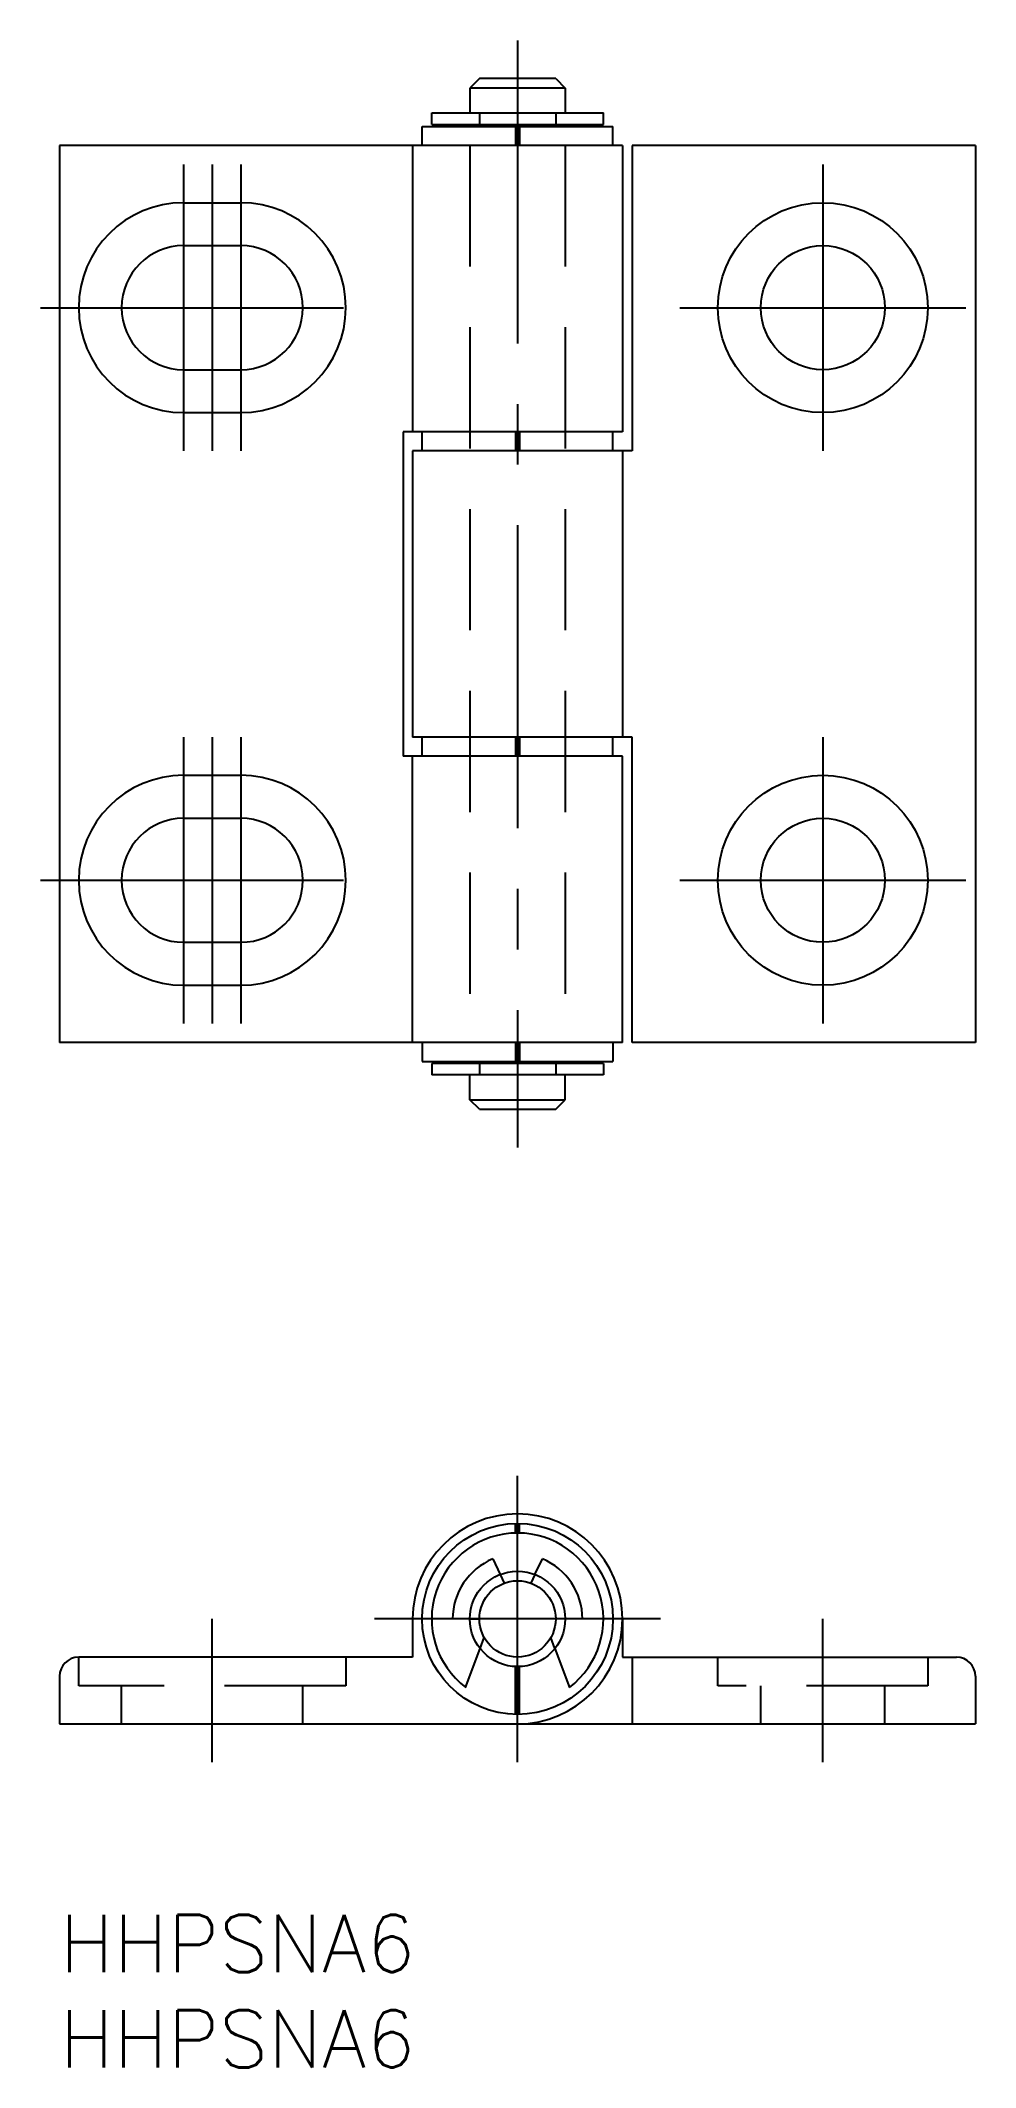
# Model space of a CAD drawing. Extents: x -1 to 48, y -8 to 98.
import ezdxf

# ---------------------------------------------------------------- set-up
doc = ezdxf.new("R2010")
doc.units = 0
doc.header["$LTSCALE"] = 0.5
doc.linetypes.add('CENTER', pattern=[50.8, 31.75, -6.35, 6.35, -6.35])
doc.linetypes.add('DASHED', pattern=[19.05, 12.7, -6.35])
for name, color, linetype in [('MSM_CENTER', 1, 'CENTER'), ('MSM_CONTINUOUS', 7, 'CONTINUOUS'), ('MSM_DASHED', 4, 'DASHED'), ('MSM_PART_NUMBER', 7, 'CONTINUOUS')]:
    doc.layers.add(name, color=color, linetype=linetype)
doc.styles.get("Standard").update_dxf_attribs({"font": 'txt.shx', "height": 3, "bigfont": 'bigfont.shx'})

# ---------------------------------------------------------------- blocks, each defined once
blk = doc.blocks.new('*U25')
at = {"layer": 'MSM_PART_NUMBER'}
blk.add_text('HHPSNA6', height=3, dxfattribs=at).set_placement((0, -3))
blk = doc.blocks.new('*U26')
at = {"layer": 'MSM_PART_NUMBER'}
blk.add_text('HHPSNA6', height=3, dxfattribs=at).set_placement((0, -8))

msp = doc.modelspace()

# ---------------------------------------------------------------- linework, layer by layer
at = {"layer": 'MSM_CENTER'}
for p, q in [((24, 98.2), (24, 40.2)), ((6.5, 91.7), (6.5, 76.7)), ((8, 91.7), (8, 76.7)), ((9.5, 91.7), (9.5, 76.7)), ((40, 91.7), (40, 76.7)), ((-1, 84.2), (17, 84.2)), ((32.5, 84.2), (47.5, 84.2)), ((6.5, 61.7), (6.5, 46.7)), ((8, 61.7), (8, 46.7)), ((9.5, 61.7), (9.5, 46.7)), ((40, 61.7), (40, 46.7)), ((-1, 54.2), (17, 54.2)), ((32.5, 54.2), (47.5, 54.2)), ((24, 8), (24, 23)), ((8, 8), (8, 15.5)), ((31.5, 15.5), (16.5, 15.5)), ((40, 8), (40, 15.5))]:
    msp.add_line(p, q, dxfattribs=at)
at = {"layer": 'MSM_CONTINUOUS'}
for p, q in [((22, 96.2), (21.5, 95.7)), ((21.5, 95.7), (21.5, 94.4)), ((26.5, 95.7), (21.5, 95.7)), ((26, 96.2), (22, 96.2)), ((26, 96.2), (26.5, 95.7)), ((26.5, 95.7), (26.5, 94.4)), ((19, 92.7), (19, 93.7)), ((19, 93.7), (29, 93.7)), ((19.5, 93.8), (19.5, 94.4)), ((19.5, 94.4), (28.5, 94.4)), ((19.5, 93.8), (28.5, 93.8)), ((21.5, 93.7), (21.5, 93.8)), ((23.9, 93.7), (23.9, 92.7)), ((24.1, 93.7), (24.1, 92.7)), ((26.5, 93.7), (26.5, 93.8)), ((28.5, 93.8), (28.5, 94.4)), ((29, 92.7), (29, 93.7)), ((0, 92.7), (0, 45.7)), ((29.5, 92.7), (0, 92.7)), ((18.5, 92.7), (18.5, 77.7)), ((29.5, 92.7), (29.5, 77.7)), ((48, 92.7), (30, 92.7)), ((30, 92.7), (30, 76.7)), ((48, 92.7), (48, 45.7)), ((6.5, 89.7), (9.5, 89.7)), ((6.5, 87.45), (9.5, 87.45)), ((6.5, 80.95), (9.5, 80.95)), ((6.5, 78.7), (9.5, 78.7)), ((18, 77.7), (18, 60.7)), ((29.5, 77.7), (18, 77.7)), ((19, 76.7), (19, 77.7)), ((23.9, 77.69), (23.9, 76.69)), ((24.1, 77.69), (24.1, 76.69)), ((29, 76.7), (29, 77.7)), ((18.5, 76.7), (18.5, 61.7)), ((30, 76.7), (18.5, 76.7)), ((29.5, 76.7), (29.5, 61.7)), ((30, 61.7), (18.5, 61.7)), ((19, 60.7), (19, 61.7)), ((23.9, 61.7), (23.9, 60.7)), ((24.1, 61.7), (24.1, 60.7)), ((29, 60.7), (29, 61.7)), ((30, 45.7), (30, 61.7)), ((29.5, 60.7), (18, 60.7)), ((18.5, 45.7), (18.5, 60.7)), ((29.5, 45.7), (29.5, 60.7)), ((6.5, 59.7), (9.5, 59.7)), ((6.5, 57.45), (9.5, 57.45)), ((6.5, 50.95), (9.5, 50.95)), ((6.5, 48.7), (9.5, 48.7)), ((29.5, 45.7), (0, 45.7)), ((19, 45.7), (19, 44.7)), ((23.9, 45.7), (23.9, 44.7)), ((24.1, 45.7), (24.1, 44.7)), ((29, 45.7), (29, 44.7)), ((48, 45.7), (30, 45.7)), ((19, 44.7), (29, 44.7)), ((21.5, 44.6), (21.5, 44.7)), ((26.5, 44.6), (26.5, 44.7)), ((19.5, 44.6), (19.5, 44)), ((28.5, 44.6), (19.5, 44.6)), ((28.5, 44), (19.5, 44)), ((21.5, 42.7), (21.5, 44)), ((26.5, 42.7), (26.5, 44)), ((28.5, 44.6), (28.5, 44)), ((22, 42.2), (21.5, 42.7)), ((21.5, 42.7), (26.5, 42.7)), ((26, 42.2), (26.5, 42.7)), ((22, 42.2), (26, 42.2)), ((23.9, 20), (23.9, 20.5)), ((24.1, 20), (24.1, 20.5)), ((22.7, 18.64), (23.09, 17.83)), ((24.91, 17.83), (25.3, 18.64)), ((18.5, 15.5), (18.5, 13.5)), ((21.5, 15.5), (20.6, 15.5)), ((27.4, 15.5), (26.5, 15.5)), ((29.5, 15.5), (29.5, 13.5)), ((21.28, 11.91), (22.04, 13.95)), ((25.96, 13.95), (26.72, 11.91)), ((18.5, 13.5), (1, 13.5)), ((23.9, 10.5), (23.9, 13)), ((24.1, 10.5), (24.1, 13)), ((29.5, 13.5), (47, 13.5)), ((30, 13.5), (30, 10)), ((0, 12.5), (0, 10)), ((48, 12.5), (48, 10)), ((0, 10), (48, 10))]:
    msp.add_line(p, q, dxfattribs=at)
for centre, radius in [((40, 84.2), 5.5), ((40, 84.2), 3.25), ((40, 54.2), 5.5), ((40, 54.2), 3.25), ((24, 15.5), 5), ((24, 15.5), 2.5), ((24, 15.5), 2)]:
    msp.add_circle(centre, radius, dxfattribs=at)
for centre, radius, start, end in [((6.5, 84.2), 5.5, 90, 270), ((9.5, 84.2), 5.5, 270, 90), ((6.5, 84.2), 3.25, 90, 270), ((9.5, 84.2), 3.25, 270, 90), ((6.5, 54.2), 5.5, 90, 270), ((9.5, 54.2), 5.5, 270, 90), ((6.5, 54.2), 3.25, 90, 270), ((9.5, 54.2), 3.25, 270, 90), ((24, 15.5), 5.5, 270, 180), ((24, 15.5), 4.5, 307.1631, 232.8369), ((24, 15.5), 3.4, 112.4795, 180), ((24, 15.5), 3.4, 0, 67.5205), ((1, 12.5), 1, 90, 180), ((47, 12.5), 1, 360, 90)]:
    msp.add_arc(centre, radius, start, end, dxfattribs=at)
at = {"layer": 'MSM_DASHED'}
for p, q in [((22, 94.4), (22, 93.8)), ((26, 94.4), (26, 93.8)), ((21.5, 92.7), (21.5, 45.7)), ((26.5, 92.7), (26.5, 45.7)), ((22, 44.6), (22, 44)), ((26, 44.6), (26, 44)), ((23.09, 17.83), (23.3, 17.37)), ((24.91, 17.83), (24.7, 17.37)), ((21.5, 15.5), (22, 15.5)), ((26.5, 15.5), (26, 15.5)), ((22.04, 13.95), (22.25, 14.53)), ((25.96, 13.95), (25.75, 14.53)), ((1, 12), (1, 13.5)), ((15, 13.5), (15, 12)), ((34.5, 12), (34.5, 13.5)), ((45.5, 13.5), (45.5, 12)), ((15, 12), (1, 12)), ((3.25, 10), (3.25, 12)), ((12.75, 10), (12.75, 12)), ((45.5, 12), (34.5, 12)), ((36.75, 10), (36.75, 12)), ((43.25, 10), (43.25, 12))]:
    msp.add_line(p, q, dxfattribs=at)

# ---------------------------------------------------------------- block references
at = {"layer": 'MSM_CONTINUOUS'}
for name in ['*U25', '*U26']:
    msp.add_blockref(name, (0, 0), dxfattribs=at)

doc.saveas('drawing.dxf')
